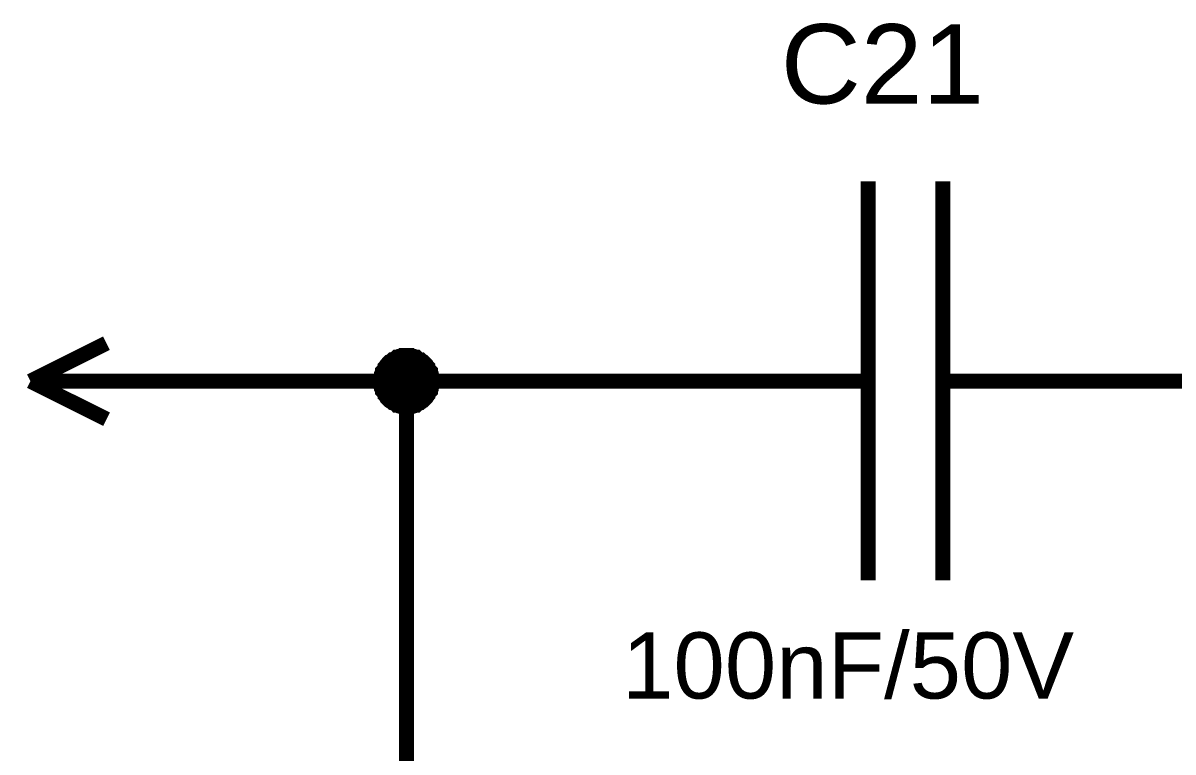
# Model space of a CAD drawing. Header units: millimetres. Extents: x -2024 to 917, y -725 to 13.
# Drawn here: x -1524.29 to -1501.25, y -289.1 to -274.5 of the extents above; entities that cross this region are included whole.
import ezdxf

# ---------------------------------------------------------------- set-up
doc = ezdxf.new("R2010")
doc.units = ezdxf.units.MM
doc.styles.get("Standard").update_dxf_attribs({"font": 'arial.ttf'})

msp = doc.modelspace()

# ---------------------------------------------------------------- linework, layer by layer
at = {"color": 7}
for points, const_width in [([(-1507.356, -277.665), (-1507.356, -285.663)], 0.3), ([(-1505.866, -277.665), (-1505.866, -285.663)], 0.3), ([(-1524.139, -281.673), (-1522.616, -280.911)], 0.3), ([(-1517.121, -281.673), (-1517.121, -281.64), (-1517.121, -281.623), (-1517.121, -281.59), (-1517.105, -281.573), (-1517.105, -281.54), (-1517.105, -281.524), (-1517.088, -281.491), (-1517.088, -281.474), (-1517.071, -281.457), (-1517.055, -281.424), (-1517.038, -281.408), (-1517.038, -281.391), (-1517.022, -281.375), (-1517.005, -281.342), (-1516.989, -281.325), (-1516.972, -281.308), (-1516.956, -281.292), (-1516.939, -281.275), (-1516.906, -281.259), (-1516.889, -281.242), (-1516.873, -281.242), (-1516.856, -281.226), (-1516.823, -281.209), (-1516.807, -281.193), (-1516.79, -281.193), (-1516.757, -281.176), (-1516.74, -281.176), (-1516.707, -281.176), (-1516.691, -281.159), (-1516.658, -281.159), (-1516.641, -281.159), (-1516.608, -281.159)], 0.3), ([(-1517.121, -281.673), (-1517.121, -281.64), (-1517.121, -281.623), (-1517.121, -281.59), (-1517.105, -281.573), (-1517.105, -281.54), (-1517.105, -281.524), (-1517.088, -281.491), (-1517.088, -281.474), (-1517.071, -281.457), (-1517.055, -281.424), (-1517.038, -281.408), (-1517.038, -281.391), (-1517.022, -281.375), (-1517.005, -281.342), (-1516.989, -281.325), (-1516.972, -281.308), (-1516.956, -281.292), (-1516.939, -281.275), (-1516.906, -281.259), (-1516.889, -281.242), (-1516.873, -281.242), (-1516.856, -281.226), (-1516.823, -281.209), (-1516.807, -281.193), (-1516.79, -281.193), (-1516.757, -281.176), (-1516.74, -281.176), (-1516.707, -281.176), (-1516.691, -281.159), (-1516.658, -281.159), (-1516.641, -281.159), (-1516.608, -281.159)], 0.3), ([(-1517.121, -281.673), (-1517.121, -281.64), (-1517.121, -281.623), (-1517.121, -281.59), (-1517.105, -281.573), (-1517.105, -281.54), (-1517.105, -281.524), (-1517.088, -281.491), (-1517.088, -281.474), (-1517.071, -281.457), (-1517.055, -281.424), (-1517.038, -281.408), (-1517.038, -281.391), (-1517.022, -281.375), (-1517.005, -281.342), (-1516.989, -281.325), (-1516.972, -281.308), (-1516.956, -281.292), (-1516.939, -281.275), (-1516.906, -281.259), (-1516.889, -281.242), (-1516.873, -281.242), (-1516.856, -281.226), (-1516.823, -281.209), (-1516.807, -281.193), (-1516.79, -281.193), (-1516.757, -281.176), (-1516.74, -281.176), (-1516.707, -281.176), (-1516.691, -281.159), (-1516.658, -281.159), (-1516.641, -281.159), (-1516.608, -281.159)], 0.3), ([(-1517.121, -281.673), (-1517.121, -281.64), (-1517.121, -281.623), (-1517.121, -281.59), (-1517.105, -281.573), (-1517.105, -281.54), (-1517.105, -281.524), (-1517.088, -281.491), (-1517.088, -281.474), (-1517.071, -281.457), (-1517.055, -281.424), (-1517.038, -281.408), (-1517.038, -281.391), (-1517.022, -281.375), (-1517.005, -281.342), (-1516.989, -281.325), (-1516.972, -281.308), (-1516.956, -281.292), (-1516.939, -281.275), (-1516.906, -281.259), (-1516.889, -281.242), (-1516.873, -281.242), (-1516.856, -281.226), (-1516.823, -281.209), (-1516.807, -281.193), (-1516.79, -281.193), (-1516.757, -281.176), (-1516.74, -281.176), (-1516.707, -281.176), (-1516.691, -281.159), (-1516.658, -281.159), (-1516.641, -281.159), (-1516.608, -281.159)], 0.3), ([(-1516.608, -281.159), (-1516.608, -281.159)], 0.3), ([(-1516.608, -281.159), (-1516.575, -281.159), (-1516.558, -281.159), (-1516.525, -281.159), (-1516.509, -281.176), (-1516.476, -281.176), (-1516.459, -281.176), (-1516.426, -281.193), (-1516.409, -281.193), (-1516.393, -281.209), (-1516.36, -281.226), (-1516.343, -281.242), (-1516.327, -281.242), (-1516.31, -281.259), (-1516.277, -281.275), (-1516.26, -281.292), (-1516.244, -281.308), (-1516.227, -281.325), (-1516.211, -281.342), (-1516.194, -281.375), (-1516.178, -281.391), (-1516.178, -281.408), (-1516.161, -281.424), (-1516.145, -281.457), (-1516.128, -281.474), (-1516.128, -281.491), (-1516.111, -281.524), (-1516.111, -281.54), (-1516.111, -281.573), (-1516.095, -281.59), (-1516.095, -281.623), (-1516.095, -281.64), (-1516.095, -281.673)], 0.3), ([(-1516.608, -281.159), (-1516.608, -281.159)], 0.3), ([(-1516.608, -281.159), (-1516.575, -281.159), (-1516.558, -281.159), (-1516.525, -281.159), (-1516.509, -281.176), (-1516.476, -281.176), (-1516.459, -281.176), (-1516.426, -281.193), (-1516.409, -281.193), (-1516.393, -281.209), (-1516.36, -281.226), (-1516.343, -281.242), (-1516.327, -281.242), (-1516.31, -281.259), (-1516.277, -281.275), (-1516.26, -281.292), (-1516.244, -281.308), (-1516.227, -281.325), (-1516.211, -281.342), (-1516.194, -281.375), (-1516.178, -281.391), (-1516.178, -281.408), (-1516.161, -281.424), (-1516.145, -281.457), (-1516.128, -281.474), (-1516.128, -281.491), (-1516.111, -281.524), (-1516.111, -281.54), (-1516.111, -281.573), (-1516.095, -281.59), (-1516.095, -281.623), (-1516.095, -281.64), (-1516.095, -281.673)], 0.3), ([(-1516.608, -281.159), (-1516.608, -281.159)], 0.3), ([(-1516.608, -281.159), (-1516.575, -281.159), (-1516.558, -281.159), (-1516.525, -281.159), (-1516.509, -281.176), (-1516.476, -281.176), (-1516.459, -281.176), (-1516.426, -281.193), (-1516.409, -281.193), (-1516.393, -281.209), (-1516.36, -281.226), (-1516.343, -281.242), (-1516.327, -281.242), (-1516.31, -281.259), (-1516.277, -281.275), (-1516.26, -281.292), (-1516.244, -281.308), (-1516.227, -281.325), (-1516.211, -281.342), (-1516.194, -281.375), (-1516.178, -281.391), (-1516.178, -281.408), (-1516.161, -281.424), (-1516.145, -281.457), (-1516.128, -281.474), (-1516.128, -281.491), (-1516.111, -281.524), (-1516.111, -281.54), (-1516.111, -281.573), (-1516.095, -281.59), (-1516.095, -281.623), (-1516.095, -281.64), (-1516.095, -281.673)], 0.3), ([(-1516.608, -281.159), (-1516.608, -281.159)], 0.3), ([(-1516.608, -281.159), (-1516.575, -281.159), (-1516.558, -281.159), (-1516.525, -281.159), (-1516.509, -281.176), (-1516.476, -281.176), (-1516.459, -281.176), (-1516.426, -281.193), (-1516.409, -281.193), (-1516.393, -281.209), (-1516.36, -281.226), (-1516.343, -281.242), (-1516.327, -281.242), (-1516.31, -281.259), (-1516.277, -281.275), (-1516.26, -281.292), (-1516.244, -281.308), (-1516.227, -281.325), (-1516.211, -281.342), (-1516.194, -281.375), (-1516.178, -281.391), (-1516.178, -281.408), (-1516.161, -281.424), (-1516.145, -281.457), (-1516.128, -281.474), (-1516.128, -281.491), (-1516.111, -281.524), (-1516.111, -281.54), (-1516.111, -281.573), (-1516.095, -281.59), (-1516.095, -281.623), (-1516.095, -281.64), (-1516.095, -281.673)], 0.3), ([(-1517.121, -281.673), (-1517.121, -281.64), (-1517.121, -281.623), (-1517.121, -281.59), (-1517.105, -281.573), (-1517.105, -281.54), (-1517.105, -281.524), (-1517.088, -281.491), (-1517.088, -281.474), (-1517.071, -281.457), (-1517.055, -281.424), (-1517.038, -281.408), (-1517.038, -281.391), (-1517.022, -281.375), (-1517.005, -281.342), (-1516.989, -281.325), (-1516.972, -281.308), (-1516.956, -281.292), (-1516.939, -281.275), (-1516.906, -281.259), (-1516.889, -281.242), (-1516.873, -281.242), (-1516.856, -281.226), (-1516.823, -281.209), (-1516.807, -281.193), (-1516.79, -281.193), (-1516.757, -281.176), (-1516.74, -281.176), (-1516.707, -281.176), (-1516.691, -281.159), (-1516.658, -281.159), (-1516.641, -281.159), (-1516.608, -281.159)], 0.0991), ([(-1517.121, -281.673), (-1517.121, -281.64), (-1517.121, -281.623), (-1517.121, -281.59), (-1517.105, -281.573), (-1517.105, -281.54), (-1517.105, -281.524), (-1517.088, -281.491), (-1517.088, -281.474), (-1517.071, -281.457), (-1517.055, -281.424), (-1517.038, -281.408), (-1517.038, -281.391), (-1517.022, -281.375), (-1517.005, -281.342), (-1516.989, -281.325), (-1516.972, -281.308), (-1516.956, -281.292), (-1516.939, -281.275), (-1516.906, -281.259), (-1516.889, -281.242), (-1516.873, -281.242), (-1516.856, -281.226), (-1516.823, -281.209), (-1516.807, -281.193), (-1516.79, -281.193), (-1516.757, -281.176), (-1516.74, -281.176), (-1516.707, -281.176), (-1516.691, -281.159), (-1516.658, -281.159), (-1516.641, -281.159), (-1516.608, -281.159)], 0.0991), ([(-1517.121, -281.673), (-1517.121, -281.64), (-1517.121, -281.623), (-1517.121, -281.59), (-1517.105, -281.573), (-1517.105, -281.54), (-1517.105, -281.524), (-1517.088, -281.491), (-1517.088, -281.474), (-1517.071, -281.457), (-1517.055, -281.424), (-1517.038, -281.408), (-1517.038, -281.391), (-1517.022, -281.375), (-1517.005, -281.342), (-1516.989, -281.325), (-1516.972, -281.308), (-1516.956, -281.292), (-1516.939, -281.275), (-1516.906, -281.259), (-1516.889, -281.242), (-1516.873, -281.242), (-1516.856, -281.226), (-1516.823, -281.209), (-1516.807, -281.193), (-1516.79, -281.193), (-1516.757, -281.176), (-1516.74, -281.176), (-1516.707, -281.176), (-1516.691, -281.159), (-1516.658, -281.159), (-1516.641, -281.159), (-1516.608, -281.159)], 0.0991), ([(-1517.121, -281.673), (-1517.121, -281.64), (-1517.121, -281.623), (-1517.121, -281.59), (-1517.105, -281.573), (-1517.105, -281.54), (-1517.105, -281.524), (-1517.088, -281.491), (-1517.088, -281.474), (-1517.071, -281.457), (-1517.055, -281.424), (-1517.038, -281.408), (-1517.038, -281.391), (-1517.022, -281.375), (-1517.005, -281.342), (-1516.989, -281.325), (-1516.972, -281.308), (-1516.956, -281.292), (-1516.939, -281.275), (-1516.906, -281.259), (-1516.889, -281.242), (-1516.873, -281.242), (-1516.856, -281.226), (-1516.823, -281.209), (-1516.807, -281.193), (-1516.79, -281.193), (-1516.757, -281.176), (-1516.74, -281.176), (-1516.707, -281.176), (-1516.691, -281.159), (-1516.658, -281.159), (-1516.641, -281.159), (-1516.608, -281.159)], 0.0991), ([(-1516.608, -281.159), (-1516.608, -281.159)], 0.0991), ([(-1516.608, -281.159), (-1516.575, -281.159), (-1516.558, -281.159), (-1516.525, -281.159), (-1516.509, -281.176), (-1516.476, -281.176), (-1516.459, -281.176), (-1516.426, -281.193), (-1516.409, -281.193), (-1516.393, -281.209), (-1516.36, -281.226), (-1516.343, -281.242), (-1516.327, -281.242), (-1516.31, -281.259), (-1516.277, -281.275), (-1516.26, -281.292), (-1516.244, -281.308), (-1516.227, -281.325), (-1516.211, -281.342), (-1516.194, -281.375), (-1516.178, -281.391), (-1516.178, -281.408), (-1516.161, -281.424), (-1516.145, -281.457), (-1516.128, -281.474), (-1516.128, -281.491), (-1516.111, -281.524), (-1516.111, -281.54), (-1516.111, -281.573), (-1516.095, -281.59), (-1516.095, -281.623), (-1516.095, -281.64), (-1516.095, -281.673)], 0.0991), ([(-1516.608, -281.159), (-1516.608, -281.159)], 0.0991), ([(-1516.608, -281.159), (-1516.575, -281.159), (-1516.558, -281.159), (-1516.525, -281.159), (-1516.509, -281.176), (-1516.476, -281.176), (-1516.459, -281.176), (-1516.426, -281.193), (-1516.409, -281.193), (-1516.393, -281.209), (-1516.36, -281.226), (-1516.343, -281.242), (-1516.327, -281.242), (-1516.31, -281.259), (-1516.277, -281.275), (-1516.26, -281.292), (-1516.244, -281.308), (-1516.227, -281.325), (-1516.211, -281.342), (-1516.194, -281.375), (-1516.178, -281.391), (-1516.178, -281.408), (-1516.161, -281.424), (-1516.145, -281.457), (-1516.128, -281.474), (-1516.128, -281.491), (-1516.111, -281.524), (-1516.111, -281.54), (-1516.111, -281.573), (-1516.095, -281.59), (-1516.095, -281.623), (-1516.095, -281.64), (-1516.095, -281.673)], 0.0991), ([(-1516.608, -281.159), (-1516.608, -281.159)], 0.0991), ([(-1516.608, -281.159), (-1516.575, -281.159), (-1516.558, -281.159), (-1516.525, -281.159), (-1516.509, -281.176), (-1516.476, -281.176), (-1516.459, -281.176), (-1516.426, -281.193), (-1516.409, -281.193), (-1516.393, -281.209), (-1516.36, -281.226), (-1516.343, -281.242), (-1516.327, -281.242), (-1516.31, -281.259), (-1516.277, -281.275), (-1516.26, -281.292), (-1516.244, -281.308), (-1516.227, -281.325), (-1516.211, -281.342), (-1516.194, -281.375), (-1516.178, -281.391), (-1516.178, -281.408), (-1516.161, -281.424), (-1516.145, -281.457), (-1516.128, -281.474), (-1516.128, -281.491), (-1516.111, -281.524), (-1516.111, -281.54), (-1516.111, -281.573), (-1516.095, -281.59), (-1516.095, -281.623), (-1516.095, -281.64), (-1516.095, -281.673)], 0.0991), ([(-1516.608, -281.159), (-1516.608, -281.159)], 0.0991), ([(-1516.608, -281.159), (-1516.575, -281.159), (-1516.558, -281.159), (-1516.525, -281.159), (-1516.509, -281.176), (-1516.476, -281.176), (-1516.459, -281.176), (-1516.426, -281.193), (-1516.409, -281.193), (-1516.393, -281.209), (-1516.36, -281.226), (-1516.343, -281.242), (-1516.327, -281.242), (-1516.31, -281.259), (-1516.277, -281.275), (-1516.26, -281.292), (-1516.244, -281.308), (-1516.227, -281.325), (-1516.211, -281.342), (-1516.194, -281.375), (-1516.178, -281.391), (-1516.178, -281.408), (-1516.161, -281.424), (-1516.145, -281.457), (-1516.128, -281.474), (-1516.128, -281.491), (-1516.111, -281.524), (-1516.111, -281.54), (-1516.111, -281.573), (-1516.095, -281.59), (-1516.095, -281.623), (-1516.095, -281.64), (-1516.095, -281.673)], 0.0991), ([(-1524.139, -281.673), (-1522.616, -282.434)], 0.3), ([(-1521.606, -281.673), (-1524.139, -281.673)], 0.3), ([(-1516.608, -281.673), (-1521.606, -281.673)], 0.3), ([(-1516.608, -282.186), (-1516.641, -282.186), (-1516.658, -282.186), (-1516.691, -282.186), (-1516.707, -282.169), (-1516.74, -282.169), (-1516.757, -282.169), (-1516.79, -282.153), (-1516.807, -282.153), (-1516.823, -282.136), (-1516.856, -282.12), (-1516.873, -282.103), (-1516.889, -282.103), (-1516.906, -282.087), (-1516.939, -282.07), (-1516.956, -282.054), (-1516.972, -282.037), (-1516.989, -282.02), (-1517.005, -282.004), (-1517.022, -281.971), (-1517.038, -281.954), (-1517.038, -281.938), (-1517.055, -281.921), (-1517.071, -281.888), (-1517.088, -281.871), (-1517.088, -281.855), (-1517.105, -281.822), (-1517.105, -281.805), (-1517.105, -281.772), (-1517.121, -281.756), (-1517.121, -281.722), (-1517.121, -281.706), (-1517.121, -281.673)], 0.3), ([(-1517.121, -281.673), (-1517.121, -281.673)], 0.3), ([(-1516.608, -282.186), (-1516.641, -282.186), (-1516.658, -282.186), (-1516.691, -282.186), (-1516.707, -282.169), (-1516.74, -282.169), (-1516.757, -282.169), (-1516.79, -282.153), (-1516.807, -282.153), (-1516.823, -282.136), (-1516.856, -282.12), (-1516.873, -282.103), (-1516.889, -282.103), (-1516.906, -282.087), (-1516.939, -282.07), (-1516.956, -282.054), (-1516.972, -282.037), (-1516.989, -282.02), (-1517.005, -282.004), (-1517.022, -281.971), (-1517.038, -281.954), (-1517.038, -281.938), (-1517.055, -281.921), (-1517.071, -281.888), (-1517.088, -281.871), (-1517.088, -281.855), (-1517.105, -281.822), (-1517.105, -281.805), (-1517.105, -281.772), (-1517.121, -281.756), (-1517.121, -281.722), (-1517.121, -281.706), (-1517.121, -281.673)], 0.3), ([(-1517.121, -281.673), (-1517.121, -281.673)], 0.3), ([(-1516.608, -282.186), (-1516.641, -282.186), (-1516.658, -282.186), (-1516.691, -282.186), (-1516.707, -282.169), (-1516.74, -282.169), (-1516.757, -282.169), (-1516.79, -282.153), (-1516.807, -282.153), (-1516.823, -282.136), (-1516.856, -282.12), (-1516.873, -282.103), (-1516.889, -282.103), (-1516.906, -282.087), (-1516.939, -282.07), (-1516.956, -282.054), (-1516.972, -282.037), (-1516.989, -282.02), (-1517.005, -282.004), (-1517.022, -281.971), (-1517.038, -281.954), (-1517.038, -281.938), (-1517.055, -281.921), (-1517.071, -281.888), (-1517.088, -281.871), (-1517.088, -281.855), (-1517.105, -281.822), (-1517.105, -281.805), (-1517.105, -281.772), (-1517.121, -281.756), (-1517.121, -281.722), (-1517.121, -281.706), (-1517.121, -281.673)], 0.3), ([(-1517.121, -281.673), (-1517.121, -281.673)], 0.3), ([(-1516.608, -282.186), (-1516.641, -282.186), (-1516.658, -282.186), (-1516.691, -282.186), (-1516.707, -282.169), (-1516.74, -282.169), (-1516.757, -282.169), (-1516.79, -282.153), (-1516.807, -282.153), (-1516.823, -282.136), (-1516.856, -282.12), (-1516.873, -282.103), (-1516.889, -282.103), (-1516.906, -282.087), (-1516.939, -282.07), (-1516.956, -282.054), (-1516.972, -282.037), (-1516.989, -282.02), (-1517.005, -282.004), (-1517.022, -281.971), (-1517.038, -281.954), (-1517.038, -281.938), (-1517.055, -281.921), (-1517.071, -281.888), (-1517.088, -281.871), (-1517.088, -281.855), (-1517.105, -281.822), (-1517.105, -281.805), (-1517.105, -281.772), (-1517.121, -281.756), (-1517.121, -281.722), (-1517.121, -281.706), (-1517.121, -281.673)], 0.3), ([(-1517.121, -281.673), (-1517.121, -281.673)], 0.3), ([(-1516.608, -282.186), (-1516.641, -282.186), (-1516.658, -282.186), (-1516.691, -282.186), (-1516.707, -282.169), (-1516.74, -282.169), (-1516.757, -282.169), (-1516.79, -282.153), (-1516.807, -282.153), (-1516.823, -282.136), (-1516.856, -282.12), (-1516.873, -282.103), (-1516.889, -282.103), (-1516.906, -282.087), (-1516.939, -282.07), (-1516.956, -282.054), (-1516.972, -282.037), (-1516.989, -282.02), (-1517.005, -282.004), (-1517.022, -281.971), (-1517.038, -281.954), (-1517.038, -281.938), (-1517.055, -281.921), (-1517.071, -281.888), (-1517.088, -281.871), (-1517.088, -281.855), (-1517.105, -281.822), (-1517.105, -281.805), (-1517.105, -281.772), (-1517.121, -281.756), (-1517.121, -281.722), (-1517.121, -281.706), (-1517.121, -281.673)], 0.0991), ([(-1517.121, -281.673), (-1517.121, -281.673)], 0.0991), ([(-1516.608, -282.186), (-1516.641, -282.186), (-1516.658, -282.186), (-1516.691, -282.186), (-1516.707, -282.169), (-1516.74, -282.169), (-1516.757, -282.169), (-1516.79, -282.153), (-1516.807, -282.153), (-1516.823, -282.136), (-1516.856, -282.12), (-1516.873, -282.103), (-1516.889, -282.103), (-1516.906, -282.087), (-1516.939, -282.07), (-1516.956, -282.054), (-1516.972, -282.037), (-1516.989, -282.02), (-1517.005, -282.004), (-1517.022, -281.971), (-1517.038, -281.954), (-1517.038, -281.938), (-1517.055, -281.921), (-1517.071, -281.888), (-1517.088, -281.871), (-1517.088, -281.855), (-1517.105, -281.822), (-1517.105, -281.805), (-1517.105, -281.772), (-1517.121, -281.756), (-1517.121, -281.722), (-1517.121, -281.706), (-1517.121, -281.673)], 0.0991), ([(-1517.121, -281.673), (-1517.121, -281.673)], 0.0991), ([(-1516.608, -282.186), (-1516.641, -282.186), (-1516.658, -282.186), (-1516.691, -282.186), (-1516.707, -282.169), (-1516.74, -282.169), (-1516.757, -282.169), (-1516.79, -282.153), (-1516.807, -282.153), (-1516.823, -282.136), (-1516.856, -282.12), (-1516.873, -282.103), (-1516.889, -282.103), (-1516.906, -282.087), (-1516.939, -282.07), (-1516.956, -282.054), (-1516.972, -282.037), (-1516.989, -282.02), (-1517.005, -282.004), (-1517.022, -281.971), (-1517.038, -281.954), (-1517.038, -281.938), (-1517.055, -281.921), (-1517.071, -281.888), (-1517.088, -281.871), (-1517.088, -281.855), (-1517.105, -281.822), (-1517.105, -281.805), (-1517.105, -281.772), (-1517.121, -281.756), (-1517.121, -281.722), (-1517.121, -281.706), (-1517.121, -281.673)], 0.0991), ([(-1517.121, -281.673), (-1517.121, -281.673)], 0.0991), ([(-1516.608, -282.186), (-1516.641, -282.186), (-1516.658, -282.186), (-1516.691, -282.186), (-1516.707, -282.169), (-1516.74, -282.169), (-1516.757, -282.169), (-1516.79, -282.153), (-1516.807, -282.153), (-1516.823, -282.136), (-1516.856, -282.12), (-1516.873, -282.103), (-1516.889, -282.103), (-1516.906, -282.087), (-1516.939, -282.07), (-1516.956, -282.054), (-1516.972, -282.037), (-1516.989, -282.02), (-1517.005, -282.004), (-1517.022, -281.971), (-1517.038, -281.954), (-1517.038, -281.938), (-1517.055, -281.921), (-1517.071, -281.888), (-1517.088, -281.871), (-1517.088, -281.855), (-1517.105, -281.822), (-1517.105, -281.805), (-1517.105, -281.772), (-1517.121, -281.756), (-1517.121, -281.722), (-1517.121, -281.706), (-1517.121, -281.673)], 0.0991), ([(-1517.121, -281.673), (-1517.121, -281.673)], 0.0991), ([(-1516.095, -281.673), (-1516.095, -281.706), (-1516.095, -281.722), (-1516.095, -281.756), (-1516.111, -281.772), (-1516.111, -281.805), (-1516.111, -281.822), (-1516.128, -281.855), (-1516.128, -281.871), (-1516.145, -281.888), (-1516.161, -281.921), (-1516.178, -281.938), (-1516.178, -281.954), (-1516.194, -281.971), (-1516.211, -282.004), (-1516.227, -282.02), (-1516.244, -282.037), (-1516.26, -282.054), (-1516.277, -282.07), (-1516.31, -282.087), (-1516.327, -282.103), (-1516.343, -282.103), (-1516.36, -282.12), (-1516.393, -282.136), (-1516.409, -282.153), (-1516.426, -282.153), (-1516.459, -282.169), (-1516.476, -282.169), (-1516.509, -282.169), (-1516.525, -282.186), (-1516.558, -282.186), (-1516.575, -282.186), (-1516.608, -282.186)], 0.3), ([(-1489.117, -329.164), (-1499.114, -329.164), (-1516.608, -329.164), (-1516.608, -309.177), (-1516.608, -296.675), (-1516.608, -281.673), (-1510.352, -281.673)], 0.3), ([(-1516.095, -281.673), (-1516.095, -281.706), (-1516.095, -281.722), (-1516.095, -281.756), (-1516.111, -281.772), (-1516.111, -281.805), (-1516.111, -281.822), (-1516.128, -281.855), (-1516.128, -281.871), (-1516.145, -281.888), (-1516.161, -281.921), (-1516.178, -281.938), (-1516.178, -281.954), (-1516.194, -281.971), (-1516.211, -282.004), (-1516.227, -282.02), (-1516.244, -282.037), (-1516.26, -282.054), (-1516.277, -282.07), (-1516.31, -282.087), (-1516.327, -282.103), (-1516.343, -282.103), (-1516.36, -282.12), (-1516.393, -282.136), (-1516.409, -282.153), (-1516.426, -282.153), (-1516.459, -282.169), (-1516.476, -282.169), (-1516.509, -282.169), (-1516.525, -282.186), (-1516.558, -282.186), (-1516.575, -282.186), (-1516.608, -282.186)], 0.3), ([(-1516.095, -281.673), (-1516.095, -281.706), (-1516.095, -281.722), (-1516.095, -281.756), (-1516.111, -281.772), (-1516.111, -281.805), (-1516.111, -281.822), (-1516.128, -281.855), (-1516.128, -281.871), (-1516.145, -281.888), (-1516.161, -281.921), (-1516.178, -281.938), (-1516.178, -281.954), (-1516.194, -281.971), (-1516.211, -282.004), (-1516.227, -282.02), (-1516.244, -282.037), (-1516.26, -282.054), (-1516.277, -282.07), (-1516.31, -282.087), (-1516.327, -282.103), (-1516.343, -282.103), (-1516.36, -282.12), (-1516.393, -282.136), (-1516.409, -282.153), (-1516.426, -282.153), (-1516.459, -282.169), (-1516.476, -282.169), (-1516.509, -282.169), (-1516.525, -282.186), (-1516.558, -282.186), (-1516.575, -282.186), (-1516.608, -282.186)], 0.3), ([(-1516.095, -281.673), (-1516.095, -281.706), (-1516.095, -281.722), (-1516.095, -281.756), (-1516.111, -281.772), (-1516.111, -281.805), (-1516.111, -281.822), (-1516.128, -281.855), (-1516.128, -281.871), (-1516.145, -281.888), (-1516.161, -281.921), (-1516.178, -281.938), (-1516.178, -281.954), (-1516.194, -281.971), (-1516.211, -282.004), (-1516.227, -282.02), (-1516.244, -282.037), (-1516.26, -282.054), (-1516.277, -282.07), (-1516.31, -282.087), (-1516.327, -282.103), (-1516.343, -282.103), (-1516.36, -282.12), (-1516.393, -282.136), (-1516.409, -282.153), (-1516.426, -282.153), (-1516.459, -282.169), (-1516.476, -282.169), (-1516.509, -282.169), (-1516.525, -282.186), (-1516.558, -282.186), (-1516.575, -282.186), (-1516.608, -282.186)], 0.3), ([(-1516.095, -281.673), (-1516.095, -281.706), (-1516.095, -281.722), (-1516.095, -281.756), (-1516.111, -281.772), (-1516.111, -281.805), (-1516.111, -281.822), (-1516.128, -281.855), (-1516.128, -281.871), (-1516.145, -281.888), (-1516.161, -281.921), (-1516.178, -281.938), (-1516.178, -281.954), (-1516.194, -281.971), (-1516.211, -282.004), (-1516.227, -282.02), (-1516.244, -282.037), (-1516.26, -282.054), (-1516.277, -282.07), (-1516.31, -282.087), (-1516.327, -282.103), (-1516.343, -282.103), (-1516.36, -282.12), (-1516.393, -282.136), (-1516.409, -282.153), (-1516.426, -282.153), (-1516.459, -282.169), (-1516.476, -282.169), (-1516.509, -282.169), (-1516.525, -282.186), (-1516.558, -282.186), (-1516.575, -282.186), (-1516.608, -282.186)], 0.0991), ([(-1516.095, -281.673), (-1516.095, -281.706), (-1516.095, -281.722), (-1516.095, -281.756), (-1516.111, -281.772), (-1516.111, -281.805), (-1516.111, -281.822), (-1516.128, -281.855), (-1516.128, -281.871), (-1516.145, -281.888), (-1516.161, -281.921), (-1516.178, -281.938), (-1516.178, -281.954), (-1516.194, -281.971), (-1516.211, -282.004), (-1516.227, -282.02), (-1516.244, -282.037), (-1516.26, -282.054), (-1516.277, -282.07), (-1516.31, -282.087), (-1516.327, -282.103), (-1516.343, -282.103), (-1516.36, -282.12), (-1516.393, -282.136), (-1516.409, -282.153), (-1516.426, -282.153), (-1516.459, -282.169), (-1516.476, -282.169), (-1516.509, -282.169), (-1516.525, -282.186), (-1516.558, -282.186), (-1516.575, -282.186), (-1516.608, -282.186)], 0.0991), ([(-1516.095, -281.673), (-1516.095, -281.706), (-1516.095, -281.722), (-1516.095, -281.756), (-1516.111, -281.772), (-1516.111, -281.805), (-1516.111, -281.822), (-1516.128, -281.855), (-1516.128, -281.871), (-1516.145, -281.888), (-1516.161, -281.921), (-1516.178, -281.938), (-1516.178, -281.954), (-1516.194, -281.971), (-1516.211, -282.004), (-1516.227, -282.02), (-1516.244, -282.037), (-1516.26, -282.054), (-1516.277, -282.07), (-1516.31, -282.087), (-1516.327, -282.103), (-1516.343, -282.103), (-1516.36, -282.12), (-1516.393, -282.136), (-1516.409, -282.153), (-1516.426, -282.153), (-1516.459, -282.169), (-1516.476, -282.169), (-1516.509, -282.169), (-1516.525, -282.186), (-1516.558, -282.186), (-1516.575, -282.186), (-1516.608, -282.186)], 0.0991), ([(-1516.095, -281.673), (-1516.095, -281.706), (-1516.095, -281.722), (-1516.095, -281.756), (-1516.111, -281.772), (-1516.111, -281.805), (-1516.111, -281.822), (-1516.128, -281.855), (-1516.128, -281.871), (-1516.145, -281.888), (-1516.161, -281.921), (-1516.178, -281.938), (-1516.178, -281.954), (-1516.194, -281.971), (-1516.211, -282.004), (-1516.227, -282.02), (-1516.244, -282.037), (-1516.26, -282.054), (-1516.277, -282.07), (-1516.31, -282.087), (-1516.327, -282.103), (-1516.343, -282.103), (-1516.36, -282.12), (-1516.393, -282.136), (-1516.409, -282.153), (-1516.426, -282.153), (-1516.459, -282.169), (-1516.476, -282.169), (-1516.509, -282.169), (-1516.525, -282.186), (-1516.558, -282.186), (-1516.575, -282.186), (-1516.608, -282.186)], 0.0991), ([(-1516.095, -281.673), (-1516.095, -281.673), (-1516.095, -281.673), (-1516.095, -281.673), (-1516.095, -281.673), (-1516.095, -281.673), (-1516.095, -281.673), (-1516.095, -281.673), (-1516.095, -281.673), (-1516.095, -281.673), (-1516.095, -281.673), (-1516.095, -281.673), (-1516.095, -281.673), (-1516.095, -281.673), (-1516.095, -281.673), (-1516.095, -281.673), (-1516.095, -281.673), (-1516.095, -281.673), (-1516.095, -281.673), (-1516.095, -281.673), (-1516.095, -281.673), (-1516.095, -281.673), (-1516.095, -281.673), (-1516.095, -281.673), (-1516.095, -281.673), (-1516.095, -281.673), (-1516.095, -281.673), (-1516.095, -281.673), (-1516.095, -281.673), (-1516.095, -281.673), (-1516.095, -281.673), (-1516.095, -281.673), (-1516.095, -281.673)], 0.3), ([(-1516.095, -281.673), (-1516.095, -281.673)], 0.3), ([(-1516.095, -281.673), (-1516.095, -281.673), (-1516.095, -281.673), (-1516.095, -281.673), (-1516.095, -281.673), (-1516.095, -281.673), (-1516.095, -281.673), (-1516.095, -281.673), (-1516.095, -281.673), (-1516.095, -281.673), (-1516.095, -281.673), (-1516.095, -281.673), (-1516.095, -281.673), (-1516.095, -281.673), (-1516.095, -281.673), (-1516.095, -281.673), (-1516.095, -281.673), (-1516.095, -281.673), (-1516.095, -281.673), (-1516.095, -281.673), (-1516.095, -281.673), (-1516.095, -281.673), (-1516.095, -281.673), (-1516.095, -281.673), (-1516.095, -281.673), (-1516.095, -281.673), (-1516.095, -281.673), (-1516.095, -281.673), (-1516.095, -281.673), (-1516.095, -281.673), (-1516.095, -281.673), (-1516.095, -281.673), (-1516.095, -281.673)], 0.3), ([(-1516.095, -281.673), (-1516.095, -281.673)], 0.3), ([(-1516.095, -281.673), (-1516.095, -281.673), (-1516.095, -281.673), (-1516.095, -281.673), (-1516.095, -281.673), (-1516.095, -281.673), (-1516.095, -281.673), (-1516.095, -281.673), (-1516.095, -281.673), (-1516.095, -281.673), (-1516.095, -281.673), (-1516.095, -281.673), (-1516.095, -281.673), (-1516.095, -281.673), (-1516.095, -281.673), (-1516.095, -281.673), (-1516.095, -281.673), (-1516.095, -281.673), (-1516.095, -281.673), (-1516.095, -281.673), (-1516.095, -281.673), (-1516.095, -281.673), (-1516.095, -281.673), (-1516.095, -281.673), (-1516.095, -281.673), (-1516.095, -281.673), (-1516.095, -281.673), (-1516.095, -281.673), (-1516.095, -281.673), (-1516.095, -281.673), (-1516.095, -281.673), (-1516.095, -281.673), (-1516.095, -281.673)], 0.3), ([(-1516.095, -281.673), (-1516.095, -281.673)], 0.3), ([(-1516.095, -281.673), (-1516.095, -281.673), (-1516.095, -281.673), (-1516.095, -281.673), (-1516.095, -281.673), (-1516.095, -281.673), (-1516.095, -281.673), (-1516.095, -281.673), (-1516.095, -281.673), (-1516.095, -281.673), (-1516.095, -281.673), (-1516.095, -281.673), (-1516.095, -281.673), (-1516.095, -281.673), (-1516.095, -281.673), (-1516.095, -281.673), (-1516.095, -281.673), (-1516.095, -281.673), (-1516.095, -281.673), (-1516.095, -281.673), (-1516.095, -281.673), (-1516.095, -281.673), (-1516.095, -281.673), (-1516.095, -281.673), (-1516.095, -281.673), (-1516.095, -281.673), (-1516.095, -281.673), (-1516.095, -281.673), (-1516.095, -281.673), (-1516.095, -281.673), (-1516.095, -281.673), (-1516.095, -281.673), (-1516.095, -281.673)], 0.3), ([(-1516.095, -281.673), (-1516.095, -281.673)], 0.3), ([(-1516.095, -281.673), (-1516.095, -281.673), (-1516.095, -281.673), (-1516.095, -281.673), (-1516.095, -281.673), (-1516.095, -281.673), (-1516.095, -281.673), (-1516.095, -281.673), (-1516.095, -281.673), (-1516.095, -281.673), (-1516.095, -281.673), (-1516.095, -281.673), (-1516.095, -281.673), (-1516.095, -281.673), (-1516.095, -281.673), (-1516.095, -281.673), (-1516.095, -281.673), (-1516.095, -281.673), (-1516.095, -281.673), (-1516.095, -281.673), (-1516.095, -281.673), (-1516.095, -281.673), (-1516.095, -281.673), (-1516.095, -281.673), (-1516.095, -281.673), (-1516.095, -281.673), (-1516.095, -281.673), (-1516.095, -281.673), (-1516.095, -281.673), (-1516.095, -281.673), (-1516.095, -281.673), (-1516.095, -281.673), (-1516.095, -281.673)], 0.0991), ([(-1516.095, -281.673), (-1516.095, -281.673)], 0.0991), ([(-1516.095, -281.673), (-1516.095, -281.673), (-1516.095, -281.673), (-1516.095, -281.673), (-1516.095, -281.673), (-1516.095, -281.673), (-1516.095, -281.673), (-1516.095, -281.673), (-1516.095, -281.673), (-1516.095, -281.673), (-1516.095, -281.673), (-1516.095, -281.673), (-1516.095, -281.673), (-1516.095, -281.673), (-1516.095, -281.673), (-1516.095, -281.673), (-1516.095, -281.673), (-1516.095, -281.673), (-1516.095, -281.673), (-1516.095, -281.673), (-1516.095, -281.673), (-1516.095, -281.673), (-1516.095, -281.673), (-1516.095, -281.673), (-1516.095, -281.673), (-1516.095, -281.673), (-1516.095, -281.673), (-1516.095, -281.673), (-1516.095, -281.673), (-1516.095, -281.673), (-1516.095, -281.673), (-1516.095, -281.673), (-1516.095, -281.673)], 0.0991), ([(-1516.095, -281.673), (-1516.095, -281.673)], 0.0991), ([(-1516.095, -281.673), (-1516.095, -281.673), (-1516.095, -281.673), (-1516.095, -281.673), (-1516.095, -281.673), (-1516.095, -281.673), (-1516.095, -281.673), (-1516.095, -281.673), (-1516.095, -281.673), (-1516.095, -281.673), (-1516.095, -281.673), (-1516.095, -281.673), (-1516.095, -281.673), (-1516.095, -281.673), (-1516.095, -281.673), (-1516.095, -281.673), (-1516.095, -281.673), (-1516.095, -281.673), (-1516.095, -281.673), (-1516.095, -281.673), (-1516.095, -281.673), (-1516.095, -281.673), (-1516.095, -281.673), (-1516.095, -281.673), (-1516.095, -281.673), (-1516.095, -281.673), (-1516.095, -281.673), (-1516.095, -281.673), (-1516.095, -281.673), (-1516.095, -281.673), (-1516.095, -281.673), (-1516.095, -281.673), (-1516.095, -281.673)], 0.0991), ([(-1516.095, -281.673), (-1516.095, -281.673)], 0.0991), ([(-1516.095, -281.673), (-1516.095, -281.673), (-1516.095, -281.673), (-1516.095, -281.673), (-1516.095, -281.673), (-1516.095, -281.673), (-1516.095, -281.673), (-1516.095, -281.673), (-1516.095, -281.673), (-1516.095, -281.673), (-1516.095, -281.673), (-1516.095, -281.673), (-1516.095, -281.673), (-1516.095, -281.673), (-1516.095, -281.673), (-1516.095, -281.673), (-1516.095, -281.673), (-1516.095, -281.673), (-1516.095, -281.673), (-1516.095, -281.673), (-1516.095, -281.673), (-1516.095, -281.673), (-1516.095, -281.673), (-1516.095, -281.673), (-1516.095, -281.673), (-1516.095, -281.673), (-1516.095, -281.673), (-1516.095, -281.673), (-1516.095, -281.673), (-1516.095, -281.673), (-1516.095, -281.673), (-1516.095, -281.673), (-1516.095, -281.673)], 0.0991), ([(-1516.095, -281.673), (-1516.095, -281.673)], 0.0991), ([(-1507.356, -281.673), (-1510.352, -281.673)], 0.3), ([(-1505.866, -281.673), (-1502.854, -281.673)], 0.3), ([(-1496.614, -281.673), (-1502.854, -281.673)], 0.3)]:
    msp.add_lwpolyline(points, dxfattribs=dict(at, const_width=const_width))
at = {"color": 7, "const_width": 0.508}
msp.add_lwpolyline([(-1516.852, -281.662, 1), (-1516.344, -281.662, 1)], format="xyb", close=True, dxfattribs=at)

# ---------------------------------------------------------------- texts
at = {"color": 7}
for s, height, p in [('C21', 1.5897, (-1509.11, -276.109)), ('100nF/50V', 1.3247, (-1512.288, -288.031))]:
    msp.add_text(s, height=height, dxfattribs=at).set_placement(p)

doc.saveas('drawing.dxf')
